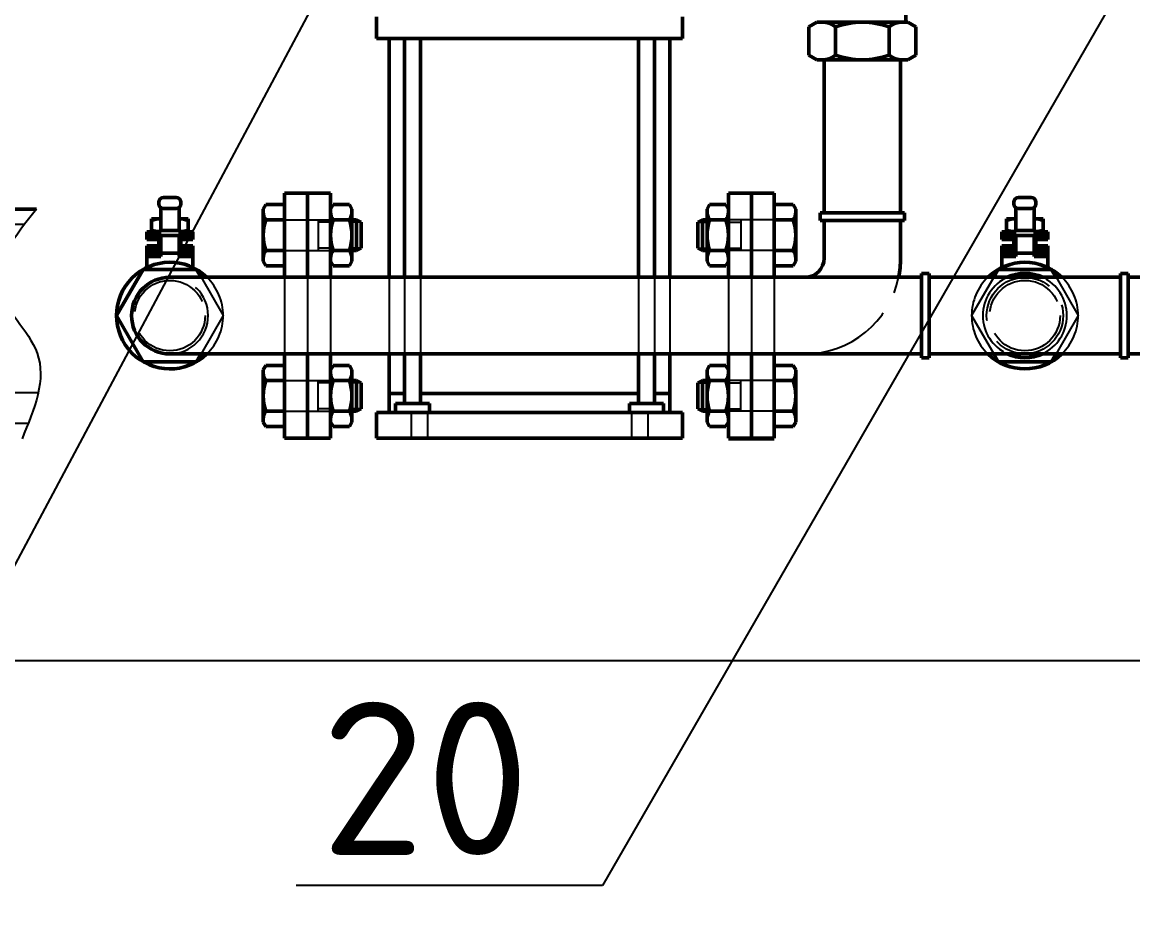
# Paper-space layout 'Layout1' of a CAD drawing. Header units: millimetres. Extents: x 198 to 1020, y 107 to 694.
# Drawn here: x 571.44 to 607.72, y 495.83 to 524.58 of the extents above; entities that cross this region are included whole.
import ezdxf
from ezdxf import colors
from ezdxf.entities.mleader import LeaderData, LeaderLine
from ezdxf.math import Vec2, Vec3

# ---------------------------------------------------------------- set-up
doc = ezdxf.new("R2010")
doc.units = ezdxf.units.MM
doc.header["$LTSCALE"] = 0.25
doc.linetypes.add('ACAD_ISO02W100', pattern=[15, 12, -3])
for name, color, linetype, lineweight in [('Chu cai', 90, 'Continuous', 25), ('KICH THUOC', 1, 'Continuous', 25), ('manh', 130, 'Continuous', 25), ('NET 05', 130, 'Continuous', 50), ('NET DUT', 1, 'ACAD_ISO02W100', 25), ('NET MANH', 5, 'Continuous', 25), ('NET05', 7, 'Continuous', 50)]:
    doc.layers.add(name, color=color, linetype=linetype, lineweight=lineweight)
doc.styles.add('ISO', font='isocpeur.ttf', dxfattribs={"height": 2.5})
doc.styles.add('style4', font='isocpeur.ttf', dxfattribs={"height": 5})
doc.dimstyles.new('DUONG KINH', dxfattribs={"dimtxt": 2.5, "dimasz": 2.5, "dimexe": 1.5, "dimexo": 0, "dimgap": 0.9, "dimtad": 1, "dimtoh": 1, "dimdec": 0, "dimlfac": 20, "dimzin": 0, "dimdsep": 46, "dimtxsty": 'ISO', "dimcen": 0.09, "dimadec": 0, "dimazin": 0, "dimtfac": 1, "dimtdec": 0, "dimtmove": 0, "dimatfit": 2, "dimfxl": 1, "dimtolj": 1, "dimtzin": 0, "dimarcsym": 0})

# ---------------------------------------------------------------- blocks, each defined once
blk = doc.blocks.new('*D453')
at = {"layer": 'KICH THUOC', "color": 0, "lineweight": -2, "transparency": 16777216}
for p, q in [((536.701, 510.978), (536.701, 502.241)), ((691.175, 508.04), (691.175, 502.241)), ((539.201, 503.741), (688.675, 503.741))]:
    blk.add_line(p, q, dxfattribs=at)
at = {"layer": 'KICH THUOC', "color": 0, "transparency": 16777216}
for points in [[(539.201, 504.158), (539.201, 503.324), (536.701, 503.741)], [(688.675, 504.158), (688.675, 503.324), (691.175, 503.741)]]:
    blk.add_solid(points, dxfattribs=at)
at = {"layer": 'KICH THUOC', "color": 0, "transparency": 16777216, "insert": (613.938, 505.891), "char_height": 2.5, "attachment_point": 5, "style": 'ISO'}
blk.add_mtext('\\A1;3089', dxfattribs=at)
blk = doc.blocks.new('_DotSmall')
at = {"color": 0, "linetype": 'ByBlock', "const_width": 0.5}
blk.add_lwpolyline([(-0.0625, 0, 1), (0.0625, 0, 1)], format="xyb", close=True, dxfattribs=at)

psp = doc.layouts.get("Layout1")

# ---------------------------------------------------------------- linework, layer by layer
at = {"layer": 'manh'}
for p, q in [((582.51125, 518.04936), (582.21125, 518.04936)), ((593.51125, 518.04936), (593.81125, 518.04936)), ((582.51125, 517.19936), (582.21125, 517.19936)), ((593.51125, 517.19936), (593.81125, 517.19936)), ((582.51125, 512.79936), (582.21125, 512.79936)), ((593.51125, 512.79936), (593.81125, 512.79936)), ((582.51125, 511.94936), (582.21125, 511.94936)), ((593.51125, 511.94936), (593.81125, 511.94936))]:
    psp.add_line(p, q, dxfattribs=at)
at = {"layer": 'NET 05'}
for p, q in [((600.3024, 524.57757), (600.3024, 525.54329)), ((583.01125, 524.74936), (583.01125, 524.04309)), ((593.01125, 524.74936), (593.01125, 524.04309)), ((583.01125, 524.04309), (588.01125, 524.04309)), ((583.42792, 521.54309), (583.42792, 524.04309)), ((583.42792, 524.04309), (588.01125, 524.04309)), ((583.92292, 521.54309), (583.92292, 524.04309)), ((584.45492, 521.54309), (584.45492, 524.04309)), ((593.01125, 524.04309), (588.01125, 524.04309)), ((591.56759, 521.54309), (591.56759, 524.04309)), ((592.09958, 521.54309), (592.09958, 524.04309)), ((592.59459, 521.54309), (592.59459, 524.04309)), ((597.6353, 518.35257), (597.6353, 523.35257)), ((600.1353, 518.35257), (600.1353, 523.35257)), ((583.42792, 516.24936), (583.42792, 521.54309)), ((583.92292, 521.54309), (583.92292, 516.24936)), ((584.45492, 521.54309), (584.45492, 516.24936)), ((591.56759, 521.54309), (591.56759, 516.24936)), ((592.09958, 521.54309), (592.09958, 516.24936)), ((592.59459, 516.24936), (592.59459, 521.54309)), ((580.01221, 516.24936), (580.01221, 518.99936)), ((580.01221, 518.99936), (581.51125, 518.99936)), ((580.76173, 518.99936), (580.76173, 516.24936)), ((581.51125, 516.24936), (581.51125, 518.99936)), ((594.51125, 516.24936), (594.51125, 518.99936)), ((594.51125, 518.99936), (596.0103, 518.99936)), ((595.26078, 518.99936), (595.26078, 516.24936)), ((596.0103, 516.24936), (596.0103, 518.99936)), ((575.90125, 518.64819), (575.90125, 518.69819)), ((575.96125, 517.78284), (575.96125, 518.52571)), ((576.05625, 518.85319), (576.46625, 518.85319)), ((576.56125, 517.78284), (576.56125, 518.52571)), ((576.62125, 518.64819), (576.62125, 518.69819)), ((579.39799, 518.62436), (579.31221, 518.47578)), ((580.01221, 518.62436), (579.39799, 518.62436)), ((580.01221, 516.62436), (580.01221, 518.62436)), ((581.59704, 518.62436), (581.51125, 518.47578)), ((582.12547, 518.62436), (581.59704, 518.62436)), ((582.12547, 518.62436), (582.21125, 518.47578)), ((593.89704, 518.62436), (593.81125, 518.47578)), ((593.89704, 518.62436), (594.42547, 518.62436)), ((594.42547, 518.62436), (594.51125, 518.47578)), ((596.0103, 516.62436), (596.0103, 518.62436)), ((596.0103, 518.62436), (596.62452, 518.62436)), ((596.62452, 518.62436), (596.7103, 518.47578)), ((603.83716, 518.64819), (603.83716, 518.69819)), ((603.89716, 517.78284), (603.89716, 518.52571)), ((603.99216, 518.85319), (604.40216, 518.85319)), ((604.49716, 517.78284), (604.49716, 518.52571)), ((604.55716, 518.64819), (604.55716, 518.69819)), ((536.70122, 518.47757), (571.90008, 518.47757)), ((575.96125, 518.15936), (575.66125, 518.15936)), ((575.66125, 518.15936), (575.66125, 517.73936)), ((576.05625, 518.49319), (576.46625, 518.49319)), ((576.86125, 518.15936), (576.56125, 518.15936)), ((576.86125, 518.15936), (576.86125, 517.73936)), ((579.31221, 518.47578), (579.31221, 516.77295)), ((581.51125, 518.47578), (581.51125, 516.77295)), ((582.21125, 518.47578), (582.21125, 516.77295)), ((582.21125, 518.47578), (582.21125, 518.37436)), ((593.81125, 518.47578), (593.81125, 516.77295)), ((593.81125, 518.47578), (593.81125, 518.37436)), ((594.51125, 518.47578), (594.51125, 516.77295)), ((596.7103, 518.47578), (596.7103, 516.77295)), ((600.2603, 518.35257), (597.5103, 518.35257)), ((597.5103, 518.10257), (597.5103, 518.35257)), ((600.2603, 518.35257), (600.2603, 518.10257)), ((603.89716, 518.15936), (603.59716, 518.15936)), ((603.59716, 518.15936), (603.59716, 517.73936)), ((603.99216, 518.49319), (604.40216, 518.49319)), ((604.79716, 518.15936), (604.49716, 518.15936)), ((604.79716, 518.15936), (604.79716, 517.73936)), ((575.92525, 517.78284), (576.59725, 517.78284)), ((575.92525, 517.61313), (575.92525, 517.78284)), ((576.59725, 517.61313), (576.59725, 517.78284)), ((579.39799, 518.12436), (580.01221, 518.12436)), ((581.59704, 518.12436), (582.12547, 518.12436)), ((581.59704, 518.12436), (582.12547, 518.12436)), ((582.21125, 518.12436), (582.36125, 518.12436)), ((582.21125, 518.12436), (582.21125, 516.77295)), ((582.36125, 518.12436), (582.36125, 517.12436)), ((582.36125, 518.12436), (582.51125, 518.04936)), ((582.51125, 518.04936), (582.51125, 517.19936)), ((593.66125, 518.12436), (593.51125, 518.04936)), ((593.51125, 518.04936), (593.51125, 517.19936)), ((593.81125, 518.12436), (593.66125, 518.12436)), ((593.66125, 518.12436), (593.66125, 517.12436)), ((593.81125, 518.12436), (593.81125, 516.77295)), ((594.42547, 518.12436), (593.89704, 518.12436)), ((594.42547, 518.12436), (593.89704, 518.12436)), ((596.62452, 518.12436), (596.0103, 518.12436)), ((600.2603, 518.10257), (597.5103, 518.10257)), ((597.6353, 516.87436), (597.6353, 518.10257)), ((600.1353, 516.85257), (600.1353, 518.10257)), ((603.86116, 517.78284), (604.53316, 517.78284)), ((603.86116, 517.61313), (603.86116, 517.78284)), ((604.53316, 517.61313), (604.53316, 517.78284)), ((575.92525, 517.73936), (575.51125, 517.73936)), ((575.51125, 517.73936), (575.51125, 517.63936)), ((575.51125, 517.63936), (575.92525, 517.63936)), ((575.51125, 517.63936), (575.51125, 517.57936)), ((575.96125, 517.57936), (575.51125, 517.57936)), ((575.51125, 517.57936), (575.51125, 517.47936)), ((575.51125, 517.47936), (575.96125, 517.47936)), ((575.92525, 517.73936), (575.66125, 517.73936)), ((575.90125, 517.47936), (575.90125, 517.27936)), ((575.92525, 517.61313), (576.59725, 517.61313)), ((575.96125, 516.93357), (575.96125, 517.61313)), ((576.56125, 516.93357), (576.56125, 517.61313)), ((577.01125, 517.57936), (576.56125, 517.57936)), ((576.56125, 517.47936), (577.01125, 517.47936)), ((577.01125, 517.73936), (576.59725, 517.73936)), ((576.86125, 517.73936), (576.59725, 517.73936)), ((576.59725, 517.63936), (577.01125, 517.63936)), ((576.62125, 517.47936), (576.62125, 517.27936)), ((577.01125, 517.63936), (577.01125, 517.73936)), ((577.01125, 517.63936), (577.01125, 517.57936)), ((577.01125, 517.47936), (577.01125, 517.57936)), ((603.86116, 517.73936), (603.44716, 517.73936)), ((603.44716, 517.73936), (603.44716, 517.63936)), ((603.44716, 517.63936), (603.86116, 517.63936)), ((603.44716, 517.63936), (603.44716, 517.57936)), ((603.89716, 517.57936), (603.44716, 517.57936)), ((603.44716, 517.57936), (603.44716, 517.47936)), ((603.44716, 517.47936), (603.89716, 517.47936)), ((603.86116, 517.73936), (603.59716, 517.73936)), ((603.83716, 517.47936), (603.83716, 517.27936)), ((603.86116, 517.61313), (604.53316, 517.61313)), ((603.89716, 516.93357), (603.89716, 517.61313)), ((604.49716, 516.93357), (604.49716, 517.61313)), ((604.94716, 517.57936), (604.49716, 517.57936)), ((604.49716, 517.47936), (604.94716, 517.47936)), ((604.94716, 517.73936), (604.53316, 517.73936)), ((604.79716, 517.73936), (604.53316, 517.73936)), ((604.53316, 517.63936), (604.94716, 517.63936)), ((604.55716, 517.47936), (604.55716, 517.27936)), ((604.94716, 517.63936), (604.94716, 517.73936)), ((604.94716, 517.63936), (604.94716, 517.57936)), ((604.94716, 517.47936), (604.94716, 517.57936)), ((575.51125, 516.56943), (575.51125, 517.27936)), ((575.51125, 517.27936), (575.96125, 517.27936)), ((575.51125, 517.15936), (575.96125, 517.15936)), ((576.56125, 517.27936), (577.01125, 517.27936)), ((576.56125, 517.15936), (577.01125, 517.15936)), ((577.01125, 516.56943), (577.01125, 517.27936)), ((579.39799, 517.12436), (580.01221, 517.12436)), ((581.59704, 517.12436), (582.12547, 517.12436)), ((581.59704, 517.12436), (582.12547, 517.12436)), ((582.21125, 517.12436), (582.36125, 517.12436)), ((582.51125, 517.19936), (582.36125, 517.12436)), ((593.51125, 517.19936), (593.66125, 517.12436)), ((593.81125, 517.12436), (593.66125, 517.12436)), ((594.42547, 517.12436), (593.89704, 517.12436)), ((594.42547, 517.12436), (593.89704, 517.12436)), ((596.62452, 517.12436), (596.0103, 517.12436)), ((603.44716, 516.56943), (603.44716, 517.27936)), ((603.44716, 517.27936), (603.89716, 517.27936)), ((603.44716, 517.15936), (603.89716, 517.15936)), ((604.49716, 517.27936), (604.94716, 517.27936)), ((604.49716, 517.15936), (604.94716, 517.15936)), ((604.94716, 516.56943), (604.94716, 517.27936)), ((575.51125, 517.03936), (577.01125, 517.03936)), ((575.51125, 516.93357), (575.96125, 516.93357)), ((576.56125, 516.93357), (577.01125, 516.93357)), ((579.39799, 516.62436), (579.31221, 516.77295)), ((581.59704, 516.62436), (581.51125, 516.77295)), ((582.12547, 516.62436), (582.21125, 516.77295)), ((592.59459, 517.04103), (592.59459, 516.24936)), ((593.89704, 516.62436), (593.81125, 516.77295)), ((594.42547, 516.62436), (594.51125, 516.77295)), ((596.62452, 516.62436), (596.7103, 516.77295)), ((603.44716, 517.03936), (604.94716, 517.03936)), ((603.44716, 516.93357), (603.89716, 516.93357)), ((604.49716, 516.93357), (604.94716, 516.93357)), ((579.39799, 516.62436), (580.01221, 516.62436)), ((581.59704, 516.62436), (582.12547, 516.62436)), ((594.42547, 516.62436), (593.89704, 516.62436)), ((596.62452, 516.62436), (596.0103, 516.62436)), ((600.82216, 513.62436), (600.82216, 516.37436)), ((600.82216, 516.37436), (601.07216, 516.37436)), ((601.07216, 513.62436), (601.07216, 516.37436)), ((607.32216, 516.37436), (607.32216, 513.62436)), ((607.57216, 516.37436), (607.32216, 516.37436)), ((607.57216, 516.37436), (607.57216, 513.62436)), ((581.51125, 516.24936), (576.26125, 516.24936)), ((581.51125, 516.24936), (597.0103, 516.24936)), ((597.0103, 516.24936), (600.82216, 516.24936)), ((607.32216, 516.24936), (601.07216, 516.24936)), ((607.57216, 516.24936), (624.57026, 516.24936)), ((602.94716, 514.99936), (602.94716, 514.99936)), ((576.26125, 513.74936), (600.82216, 513.74936)), ((580.01221, 510.99936), (580.01221, 513.74936)), ((580.76173, 513.74936), (580.76173, 510.99936)), ((581.51125, 510.99936), (581.51125, 513.74936)), ((583.42792, 513.74936), (583.42792, 512.60241)), ((583.92292, 513.74936), (583.92292, 512.60241)), ((584.45492, 513.74936), (584.45492, 512.60241)), ((591.56759, 513.74936), (591.56759, 512.60241)), ((592.09958, 513.74936), (592.09958, 512.60241)), ((592.59459, 513.74936), (592.59459, 512.60241)), ((594.51125, 510.99936), (594.51125, 513.74936)), ((595.26078, 513.74936), (595.26078, 510.99936)), ((596.0103, 510.99936), (596.0103, 513.74936)), ((600.82216, 513.62436), (601.07216, 513.62436)), ((601.07216, 513.74936), (607.32216, 513.74936)), ((607.32216, 513.62436), (607.57216, 513.62436)), ((607.57216, 513.74936), (630.94526, 513.74936)), ((579.39799, 513.37436), (579.31221, 513.22578)), ((579.31221, 511.52295), (579.31221, 513.22578)), ((579.39799, 513.37436), (580.01221, 513.37436)), ((580.01221, 513.37436), (580.01221, 511.37436)), ((581.59704, 513.37436), (581.51125, 513.22578)), ((581.51125, 511.52295), (581.51125, 513.22578)), ((581.59704, 513.37436), (582.12547, 513.37436)), ((582.12547, 513.37436), (582.21125, 513.22578)), ((582.21125, 511.52295), (582.21125, 513.22578)), ((582.21125, 511.87436), (582.21125, 513.22578)), ((593.89704, 513.37436), (593.81125, 513.22578)), ((593.81125, 511.52295), (593.81125, 513.22578)), ((593.81125, 511.87436), (593.81125, 513.22578)), ((594.42547, 513.37436), (593.89704, 513.37436)), ((594.42547, 513.37436), (594.51125, 513.22578)), ((594.51125, 511.52295), (594.51125, 513.22578)), ((596.0103, 513.37436), (596.0103, 511.37436)), ((596.62452, 513.37436), (596.0103, 513.37436)), ((596.62452, 513.37436), (596.7103, 513.22578)), ((596.7103, 511.52295), (596.7103, 513.22578)), ((579.39799, 512.87436), (580.01221, 512.87436)), ((581.59704, 512.87436), (582.12547, 512.87436)), ((581.59704, 512.87436), (582.12547, 512.87436)), ((582.21125, 512.87436), (582.36125, 512.87436)), ((582.36125, 511.87436), (582.36125, 512.87436)), ((582.51125, 512.79936), (582.36125, 512.87436)), ((582.51125, 511.94936), (582.51125, 512.79936)), ((593.51125, 512.79936), (593.66125, 512.87436)), ((593.51125, 511.94936), (593.51125, 512.79936)), ((593.81125, 512.87436), (593.66125, 512.87436)), ((593.66125, 511.87436), (593.66125, 512.87436)), ((594.42547, 512.87436), (593.89704, 512.87436)), ((594.42547, 512.87436), (593.89704, 512.87436)), ((596.62452, 512.87436), (596.0103, 512.87436)), ((583.42792, 511.8327), (583.42792, 512.60241)), ((583.42792, 512.60241), (583.42792, 511.8327)), ((583.92292, 512.4577), (583.42792, 512.4577)), ((583.92292, 512.60241), (583.92292, 512.12436)), ((584.45492, 512.60241), (584.45492, 512.12436)), ((588.01125, 512.4577), (584.45492, 512.4577)), ((588.01125, 512.4577), (591.56759, 512.4577)), ((591.56759, 512.60241), (591.56759, 512.12436)), ((592.09958, 512.60241), (592.09958, 512.12436)), ((592.09958, 512.4577), (592.59459, 512.4577)), ((592.59459, 511.8327), (592.59459, 512.60241)), ((592.59459, 512.60241), (592.59459, 511.8327)), ((583.63126, 511.8327), (583.63126, 512.12436)), ((583.63126, 512.12436), (584.45492, 512.12436)), ((584.74659, 512.12436), (583.92292, 512.12436)), ((583.92292, 512.12436), (584.45492, 512.12436)), ((584.45492, 512.12436), (583.92292, 512.12436)), ((584.74659, 511.8327), (584.74659, 512.12436)), ((591.27592, 512.12436), (592.09958, 512.12436)), ((591.27592, 511.8327), (591.27592, 512.12436)), ((592.39125, 512.12436), (591.56759, 512.12436)), ((592.09958, 512.12436), (591.56759, 512.12436)), ((591.56759, 512.12436), (592.09958, 512.12436)), ((592.39125, 511.8327), (592.39125, 512.12436)), ((579.39799, 511.87436), (580.01221, 511.87436)), ((581.59704, 511.87436), (582.12547, 511.87436)), ((581.59704, 511.87436), (582.12547, 511.87436)), ((582.21125, 511.87436), (582.36125, 511.87436)), ((582.21125, 511.52295), (582.21125, 511.62436)), ((582.36125, 511.87436), (582.51125, 511.94936)), ((583.01125, 511.8327), (588.01125, 511.8327)), ((588.01125, 511.8327), (583.01125, 511.8327)), ((588.01125, 511.8327), (583.01125, 511.8327)), ((583.01125, 511.8327), (583.01125, 510.99936)), ((588.01125, 511.8327), (583.42792, 511.8327)), ((593.01125, 511.8327), (588.01125, 511.8327)), ((588.01125, 511.8327), (593.01125, 511.8327)), ((588.01125, 511.8327), (593.01125, 511.8327)), ((588.01125, 511.8327), (592.59459, 511.8327)), ((593.01125, 511.8327), (593.01125, 510.99936)), ((593.66125, 511.87436), (593.51125, 511.94936)), ((593.81125, 511.87436), (593.66125, 511.87436)), ((593.81125, 511.52295), (593.81125, 511.62436)), ((594.42547, 511.87436), (593.89704, 511.87436)), ((594.42547, 511.87436), (593.89704, 511.87436)), ((596.62452, 511.87436), (596.0103, 511.87436)), ((579.39799, 511.37436), (579.31221, 511.52295)), ((580.01221, 511.37436), (579.39799, 511.37436)), ((581.59704, 511.37436), (581.51125, 511.52295)), ((582.12547, 511.37436), (581.59704, 511.37436)), ((582.12547, 511.37436), (582.21125, 511.52295)), ((593.89704, 511.37436), (593.81125, 511.52295)), ((593.89704, 511.37436), (594.42547, 511.37436)), ((594.42547, 511.37436), (594.51125, 511.52295)), ((596.0103, 511.37436), (596.62452, 511.37436)), ((596.62452, 511.37436), (596.7103, 511.52295)), ((580.01221, 510.99936), (581.51125, 510.99936)), ((588.01125, 510.99936), (583.01125, 510.99936)), ((588.01125, 510.99936), (593.01125, 510.99936)), ((594.51125, 510.99936), (596.0103, 510.99936)), ((596.0103, 510.97757), (594.51125, 510.97757))]:
    psp.add_line(p, q, dxfattribs=at)
for points in [[(577.27957, 516.24936), (577.13125, 516.50625), (575.39125, 516.50625), (574.52125, 514.99936), (575.39125, 513.49248), (577.13125, 513.49248), (577.27957, 513.74936)], [(605.21548, 516.24936), (605.06716, 516.50625), (603.32716, 516.50625), (603.17885, 516.24936)], [(603.17885, 513.74936), (603.32716, 513.49248), (605.06716, 513.49248), (605.21548, 513.74936)]]:
    psp.add_lwpolyline(points, dxfattribs=at)
for centre, radius, start, end in [((576.05625, 518.69819), 0.155, 90, 180), ((576.05625, 518.64819), 0.155, 180, 270), ((576.46625, 518.69819), 0.155, 0, 90), ((576.46625, 518.64819), 0.155, 270, 0), ((603.99216, 518.69819), 0.155, 90, 180), ((603.99216, 518.64819), 0.155, 180, 270), ((604.40216, 518.69819), 0.155, 0, 90), ((604.40216, 518.64819), 0.155, 270, 0), ((575.96125, 517.25936), 0.9, 90, 109.471221), ((576.56125, 517.25936), 0.9, 70.528779, 90), ((579.71938, 518.37436), 0.40717, 180, 217.878879), ((581.91842, 518.37436), 0.40717, 180, 217.878879), ((581.80408, 518.37436), 0.40717, 322.121121, 0), ((594.21842, 518.37436), 0.40717, 180, 217.878879), ((594.10408, 518.37436), 0.40717, 322.121121, 0), ((596.30313, 518.37436), 0.40717, 322.121121, 0), ((603.89716, 517.25936), 0.9, 90, 109.471221), ((604.49716, 517.25936), 0.9, 70.528779, 90), ((575.96125, 518.63936), 0.9, 250.528779, 267.707557), ((576.56125, 518.63936), 0.9, 272.292443, 289.471221), ((580.81221, 517.62436), 1.5, 160.528779, 199.471221), ((583.01125, 517.62436), 1.5, 160.528779, 199.471221), ((580.71125, 517.62436), 1.5, 340.528779, 19.471221), ((595.31125, 517.62436), 1.5, 160.528779, 199.471221), ((593.01125, 517.62436), 1.5, 340.528779, 19.471221), ((595.2103, 517.62436), 1.5, 340.528779, 19.471221), ((603.89716, 518.63936), 0.9, 250.528779, 267.707557), ((604.49716, 518.63936), 0.9, 272.292443, 289.471221), ((579.71938, 516.87436), 0.40717, 142.121121, 180), ((581.91842, 516.87436), 0.40717, 142.121121, 180), ((581.80408, 516.87436), 0.40717, 0, 37.878879), ((594.21842, 516.87436), 0.40717, 142.121121, 180), ((594.10408, 516.87436), 0.40717, 0, 37.878879), ((596.30313, 516.87436), 0.40717, 0, 37.878879), ((576.26125, 514.99936), 1.74, 45.921782, 314.078218), ((597.0103, 516.87436), 0.625, 270, 0), ((597.0103, 516.87436), 3.125, 348.463041, 0), ((604.19716, 514.99936), 1.74, 45.921782, 134.078218), ((604.19716, 514.99936), 1.37922, 65, 115), ((576.26125, 514.99936), 1.25, 90, 270), ((604.19716, 514.99936), 1.74, 225.921782, 314.078218), ((604.19716, 514.99936), 1.37922, 245, 295), ((579.71938, 513.12436), 0.40717, 180, 217.878879), ((581.91842, 513.12436), 0.40717, 180, 217.878879), ((581.80408, 513.12436), 0.40717, 322.121121, 0), ((594.21842, 513.12436), 0.40717, 180, 217.878879), ((594.10408, 513.12436), 0.40717, 322.121121, 0), ((596.30313, 513.12436), 0.40717, 322.121121, 0), ((580.81221, 512.37436), 1.5, 160.528779, 199.471221), ((583.01125, 512.37436), 1.5, 160.528779, 199.471221), ((580.71125, 512.37436), 1.5, 340.528779, 19.471221), ((595.31125, 512.37436), 1.5, 160.528779, 199.471221), ((593.01125, 512.37436), 1.5, 340.528779, 19.471221), ((595.2103, 512.37436), 1.5, 340.528779, 19.471221), ((579.71938, 511.62436), 0.40717, 142.121121, 180), ((581.91842, 511.62436), 0.40717, 142.121121, 180), ((581.80408, 511.62436), 0.40717, 0, 37.878879), ((594.21842, 511.62436), 0.40717, 142.121121, 180), ((594.10408, 511.62436), 0.40717, 0, 37.878879), ((596.30313, 511.62436), 0.40717, 0, 37.878879)]:
    psp.add_arc(centre, radius, start, end, dxfattribs=at)
at = {"layer": 'NET DUT'}
for p, q in [((571.51216, 517.97757), (536.67589, 517.97757)), ((580.01221, 518.12436), (581.51125, 518.12436)), ((581.11125, 518.12436), (581.11125, 517.12436)), ((581.51125, 518.04936), (581.11125, 518.04936)), ((596.0103, 518.12436), (594.51125, 518.12436)), ((594.51125, 518.04936), (594.91125, 518.04936)), ((594.91125, 518.12436), (594.91125, 517.12436)), ((580.01221, 517.12436), (581.51125, 517.12436)), ((581.51125, 517.19936), (581.11125, 517.19936)), ((594.51125, 517.19936), (594.91125, 517.19936)), ((596.0103, 517.12436), (594.51125, 517.12436)), ((577.27957, 516.24936), (578.00125, 514.99936)), ((580.01221, 516.24936), (580.01221, 513.74936)), ((580.76173, 516.24936), (580.76173, 513.74936)), ((581.51125, 516.24936), (581.51125, 513.74936)), ((583.42792, 516.24936), (583.42792, 513.74936)), ((583.92292, 516.24936), (583.92292, 513.74936)), ((584.45492, 516.24936), (584.45492, 513.74936)), ((591.56759, 516.24936), (591.56759, 513.74936)), ((592.09958, 516.24936), (592.09958, 513.74936)), ((592.59459, 516.24936), (592.59459, 513.74936)), ((594.51125, 516.24936), (594.51125, 513.74936)), ((595.26078, 516.24936), (595.26078, 513.74936)), ((596.0103, 516.24936), (596.0103, 513.74936)), ((603.17885, 516.24936), (602.45716, 514.99936)), ((605.21548, 516.24936), (605.93716, 514.99936)), ((578.00125, 514.99936), (577.27957, 513.74936)), ((602.45716, 514.99936), (603.17885, 513.74936)), ((605.93716, 514.99936), (605.21548, 513.74936)), ((580.01221, 512.87436), (581.51125, 512.87436)), ((581.11125, 511.87436), (581.11125, 512.87436)), ((581.51125, 512.79936), (581.11125, 512.79936)), ((596.0103, 512.87436), (594.51125, 512.87436)), ((594.51125, 512.79936), (594.91125, 512.79936)), ((594.91125, 511.87436), (594.91125, 512.87436)), ((571.96018, 512.47757), (536.70122, 512.47757)), ((580.01221, 511.87436), (581.51125, 511.87436)), ((581.51125, 511.94936), (581.11125, 511.94936)), ((584.14796, 511.8327), (584.14796, 510.99936)), ((584.67995, 511.8327), (584.67995, 510.99936)), ((591.34256, 511.8327), (591.34256, 510.99936)), ((591.87455, 511.8327), (591.87455, 510.99936)), ((594.51125, 511.94936), (594.91125, 511.94936)), ((596.0103, 511.87436), (594.51125, 511.87436)), ((571.63576, 511.47757), (536.70122, 511.47757))]:
    psp.add_line(p, q, dxfattribs=at)
for centre, radius in [((576.26125, 514.99936), 1.15), ((604.19716, 514.99936), 1.25), ((604.19716, 514.99936), 1.15)]:
    psp.add_circle(centre, radius, dxfattribs=at)
for centre, radius, start, end in [((576.26125, 514.99936), 1.25, 270, 90), ((576.26125, 514.99936), 1.74, 314.078218, 45.921782), ((597.0103, 516.87436), 3.125, 270, 348.463041), ((604.19716, 514.99936), 1.74, 134.078218, 225.921782), ((604.19716, 514.99936), 1.375, 114.619977, 245.380023), ((604.19716, 514.99936), 1.375, 294.619977, 65.380023), ((604.19716, 514.99936), 1.74, 314.078218, 45.921782)]:
    psp.add_arc(centre, radius, start, end, dxfattribs=at)
at = {"layer": 'NET MANH'}
psp.add_spline([(571.90008, 518.47757), (570.69845, 515.90066), (571.92456, 513.77698), (571.43095, 510.97757)], degree=3, dxfattribs=at)
at = {"layer": 'NET05'}
for p, q in [((597.1353, 524.42745), (597.39533, 524.57757)), ((597.1353, 524.42745), (597.1353, 523.5027)), ((600.37528, 524.57757), (597.39533, 524.57757)), ((598.0103, 523.5027), (598.0103, 524.42745)), ((599.7603, 523.5027), (599.7603, 524.42745)), ((600.37528, 524.57757), (600.19837, 524.5779)), ((600.6353, 524.42745), (600.37528, 524.57757)), ((600.6353, 524.42745), (600.6353, 523.5027)), ((597.1353, 523.5027), (597.39533, 523.35257)), ((600.37528, 523.35257), (597.39533, 523.35257)), ((600.6353, 523.5027), (600.37528, 523.35257))]:
    psp.add_line(p, q, dxfattribs=at)
for centre, radius, start, end in [((597.59456, 523.92844), 0.6495, 50.201151, 91.91997), ((598.8853, 521.95257), 2.625, 70.528779, 109.471221), ((600.17735, 523.92612), 0.65212, 88.153269, 129.756438), ((600.17604, 523.92844), 0.6495, 88.08003, 129.798849), ((597.59456, 524.00171), 0.6495, 268.08003, 309.798849), ((598.8853, 525.97757), 2.625, 250.528779, 289.471221), ((600.17604, 524.00171), 0.6495, 230.201151, 271.91997)]:
    psp.add_arc(centre, radius, start, end, dxfattribs=at)

# ---------------------------------------------------------------- dimensions: what is measured, and where the dimension line sits
at = {"layer": 'KICH THUOC'}
dim = psp.add_linear_dim(base=(691.17466, 503.74102), p1=(536.70122, 510.97757), p2=(691.17466, 508.0405), dimstyle='DUONG KINH', dxfattribs=at)
dim.commit()
dim.dimension.update_dxf_attribs({"geometry": '*D453', "text_midpoint": (613.93794, 503.74102), "dimtype": 160})

# ---------------------------------------------------------------- leaders
at = {"layer": 'Chu cai'}
ml = psp.add_multileader_mtext('Standard', dxfattribs=at)
ml.set_content('19', color=256, style='style4')
ml.set_leader_properties()
ml.set_arrow_properties(name='DOTSMALL')
ml.build(insert=Vec2(0, 0))
ml.multileader.update_dxf_attribs({"text_left_attachment_type": 6, "text_right_attachment_type": 6, "dogleg_length": 0.36, "arrow_head_size": 1})
ctx = ml.context
ctx.base_point, ctx.char_height, ctx.arrow_head_size, ctx.plane_origin = Vec3(556.24551, 496.38806), 5, 1, Vec3(588.63625, 539.56736)
ctx.left_attachment, ctx.right_attachment, ctx.text_align_type = 6, 6, 2
notes = []
notes.append((ctx, [(0, (1, 1, 0), (565.60551, 496.38806), (-1, 0), 0.36, [(0, [(588.63625, 539.56736)], 0, [])])]))
ctx.mtext.insert, ctx.mtext.alignment, ctx.mtext.flow_direction = Vec3(563.24551, 502.38806), 3, 5
ml = psp.add_multileader_mtext('Standard', dxfattribs=at)
ml.set_content('20', color=256, style='style4')
ml.set_leader_properties()
ml.set_arrow_properties(name='DOTSMALL')
ml.build(insert=Vec2(0, 0))
ml.multileader.update_dxf_attribs({"text_left_attachment_type": 6, "text_right_attachment_type": 6, "dogleg_length": 0.36, "arrow_head_size": 1})
ctx = ml.context
ctx.base_point, ctx.char_height, ctx.arrow_head_size, ctx.plane_origin = Vec3(580.03163, 496.38806), 5, 1, Vec3(615.32121, 539.56736)
ctx.left_attachment, ctx.right_attachment, ctx.text_align_type = 6, 6, 2
notes.append((ctx, [(0, (1, 1, 0), (590.39163, 496.38806), (-1, 0), 0.36, [(0, [(615.32121, 539.56736)], 0, [])])]))
ctx.mtext.insert, ctx.mtext.alignment, ctx.mtext.flow_direction = Vec3(588.03163, 502.38806), 3, 5
for ctx, leaders in notes:
    for number, flags, end, landing, length, lines in leaders:
        leader = LeaderData()
        leader.index, (leader.has_last_leader_line, leader.has_dogleg_vector, leader.attachment_direction) = number, flags
        leader.last_leader_point, leader.dogleg_vector, leader.dogleg_length = Vec3(end), Vec3(landing), length
        for number, points, colour, breaks in lines:
            line = LeaderLine()
            line.index, line.vertices, line.color, line.breaks = number, Vec3.list(points), colors.encode_raw_color(colour), breaks
            leader.lines.append(line)
        ctx.leaders.append(leader)

doc.saveas('drawing.dxf')
